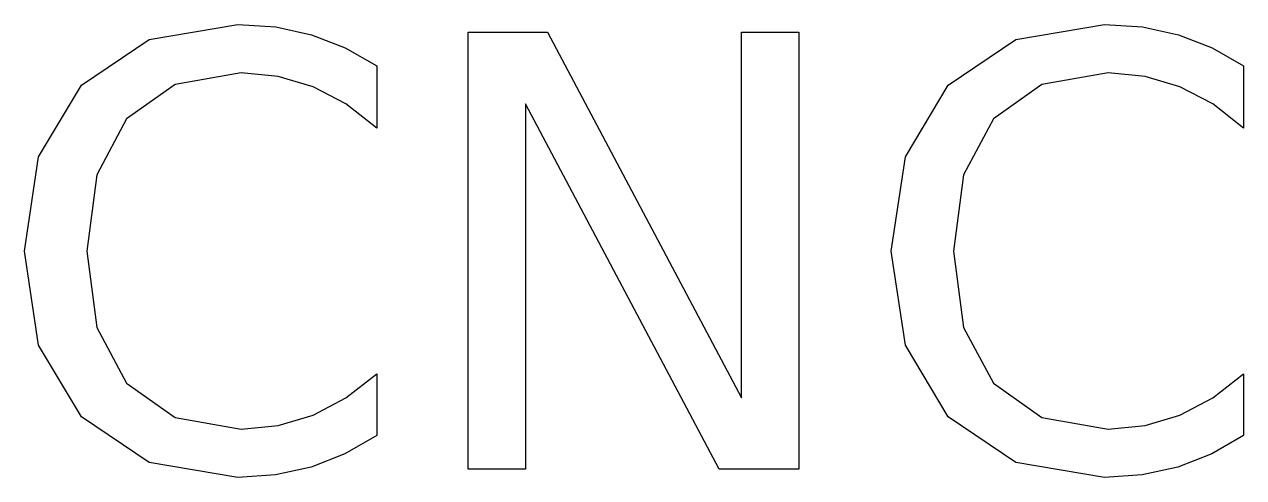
# Model space of a CAD drawing. Header units: metres. Extents: x 2.4 to 87.6, y -0.6 to 31.1.
import ezdxf

# ---------------------------------------------------------------- set-up
doc = ezdxf.new("R2010")
doc.units = ezdxf.units.M

msp = doc.modelspace()

# ---------------------------------------------------------------- linework, layer by layer
at = {"layer": 'TEXTO', "color": 1}
for points in [[(26.986, 28.19), (26.986, 23.837), (24.829, 25.534), (22.534, 26.737), (20.097, 27.459), (17.513, 27.699), (12.889, 26.899), (9.493, 24.498), (7.406, 20.583), (6.71, 15.241), (7.406, 9.913), (9.493, 6.003), (12.889, 3.602), (17.513, 2.802), (20.097, 3.043), (22.534, 3.764), (24.829, 4.972), (26.986, 6.671), (26.986, 2.35), (24.753, 1.061), (22.39, 0.137), (19.899, -0.412), (17.27, -0.596), (11.067, 0.465), (6.337, 3.647), (3.347, 8.67), (2.35, 15.241), (3.347, 21.825), (6.337, 26.848), (11.067, 30.035), (17.27, 31.097), (19.928, 30.916), (22.429, 30.371), (24.783, 29.462), (26.986, 28.19)], [(87.585, 28.19), (87.585, 23.837), (85.427, 25.534), (83.133, 26.737), (80.696, 27.459), (78.111, 27.699), (73.488, 26.899), (70.092, 24.498), (68.005, 20.583), (67.309, 15.241), (68.005, 9.913), (70.092, 6.003), (73.488, 3.602), (78.111, 2.802), (80.696, 3.043), (83.133, 3.764), (85.427, 4.972), (87.585, 6.671), (87.585, 2.35), (85.352, 1.061), (82.989, 0.137), (80.498, -0.412), (77.869, -0.596), (71.666, 0.465), (66.936, 3.647), (63.946, 8.67), (62.949, 15.241), (63.946, 21.825), (66.936, 26.848), (71.666, 30.035), (77.869, 31.097), (80.527, 30.916), (83.028, 30.371), (85.382, 29.462), (87.585, 28.19)], [(33.367, 30.547), (38.932, 30.547), (52.477, 4.995), (52.477, 30.547), (56.484, 30.547), (56.484, 0), (50.919, 0), (37.381, 25.552), (37.381, 0), (33.367, 0), (33.367, 30.547)]]:
    msp.add_lwpolyline(points, dxfattribs=at)

doc.saveas('drawing.dxf')
